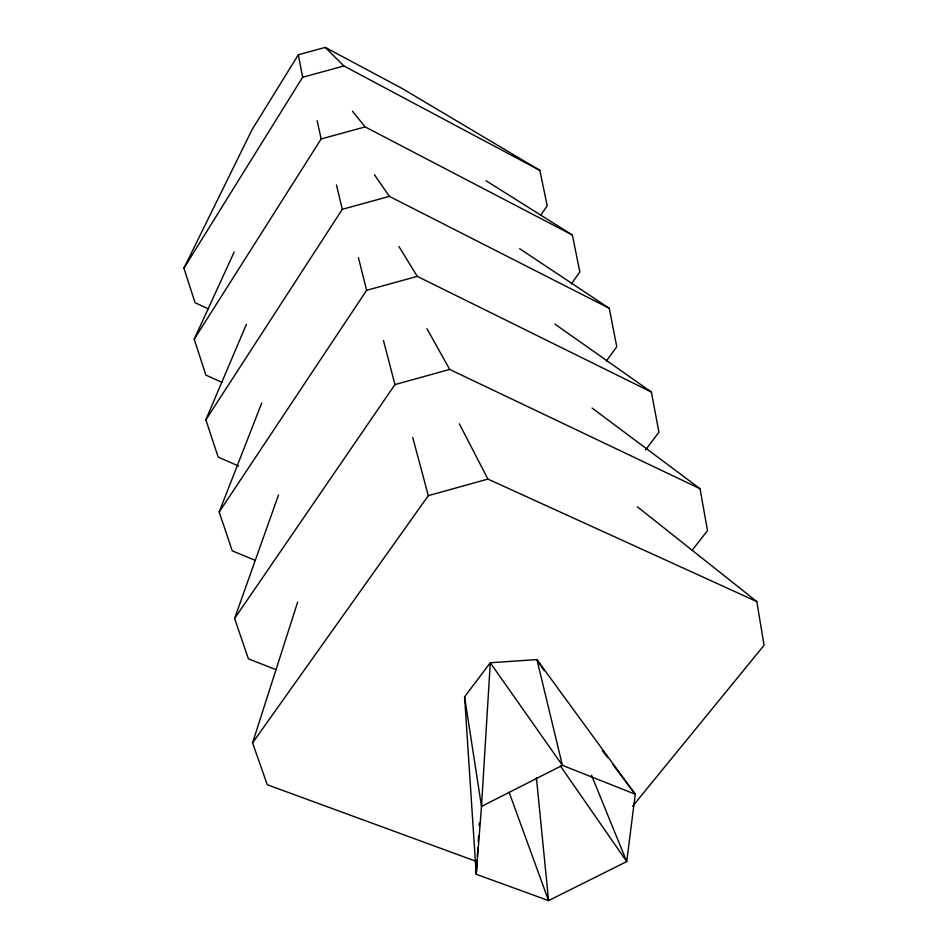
<?xml version="1.0" encoding="UTF-8"?>
<svg xmlns="http://www.w3.org/2000/svg" width="948" height="948" viewBox="0 0 948 948"><rect width="100%" height="100%" fill="white"/><g stroke="black" fill="none" stroke-linecap="round" stroke-linejoin="round"><path stroke-width="1.42" d="M477.14 859.552L476.228 874.281L548.572 900.6L626.723 861.566L635.255 794.234L536.912 659.583L490.282 662.759L464.579 696.839L476.228 874.281L481.501 806.404L490.282 662.759L562.413 765.344L635.255 794.234L613 764.716M477.318 856.601L477.863 847.773M478.23 841.883L478.598 835.982M479.238 825.672L479.415 822.734M476.927 861.625L267.265 784.731L252.571 742.865L297.672 602.051M275.856 669.608L248.4 658.824L234.594 618.475L278.522 494.963M255.344 560.41L232.224 550.824L219.189 511.991L261.719 403.066M238.564 465.978L218.182 457.137L205.858 419.798L246.397 324.37M222.081 382.399L205.894 375.112L194.21 339.206L234.203 251.978M208.418 308.906L195.039 302.685L183.936 268.154L252.073 129.627L298.336 54.747L325.294 47.4L402.272 88.555L539.839 170.367L547.221 205.787L540.502 215.504M183.936 268.154L302.625 77.262L298.336 54.747M194.21 339.206L321.159 138.941L365.158 126.902L572.367 235.009L579.844 271.898L571.324 283.926M205.858 419.798L342.299 209.307L389.367 196.378L609.232 308.278L616.781 346.755L606.329 361.093M219.189 511.991L366.627 290.313L417.25 276.366L651.383 392.045L658.931 432.193L645.635 449.85M234.594 618.475L394.949 384.58L449.696 369.436L700.039 488.73L707.504 530.631L692.004 550.456M252.571 742.865L428.318 495.65L487.912 479.084L756.812 601.577L764.064 645.268L632.612 806.25M302.625 77.262L343.923 65.981L539.839 170.367M486.051 180.748L572.367 235.009M519.658 248.696L609.232 308.278M554.829 324.015L651.383 392.045M592.062 408.043L700.039 488.73M637.412 506.813L756.812 601.577M325.294 47.4L343.923 65.981M352.502 111.224L365.158 126.902M602.312 750.543L607.656 757.63M560.434 766.008L626.723 861.566L591.54 775.263M374.389 174.681L389.367 196.378M544.116 670.651L536.912 659.583L562.413 765.344L481.501 806.404L464.579 696.839M398.954 246.539L417.25 276.366M426.967 328.719L449.696 369.436M459.365 423.839L487.912 479.084M509.123 792.279L548.572 900.6L536.426 777.763M412.712 437.455L428.318 495.65M383.478 340.581L394.949 384.58M358.403 257.56L366.627 290.313M336.493 184.943L342.299 209.307M317.153 120.716L321.159 138.941"/></g></svg>
